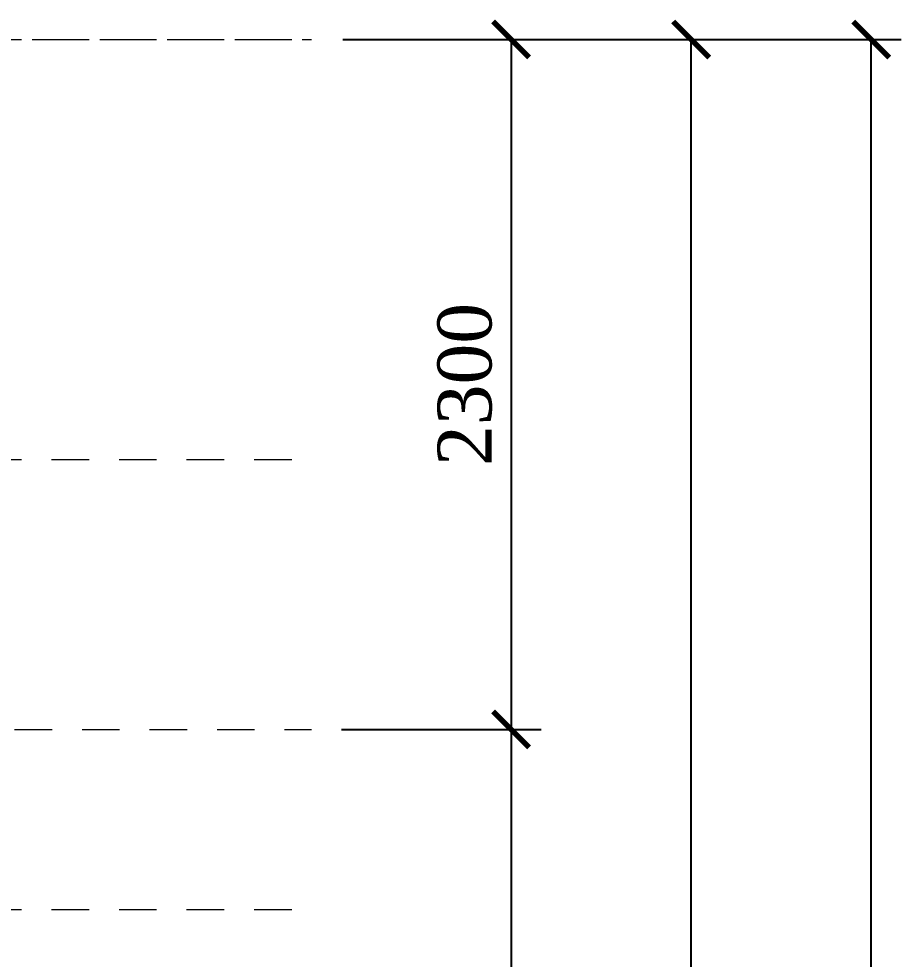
# Model space of a CAD drawing. Header units: millimetres. Extents: x -9564 to 494436, y -140371 to 4257.
# Drawn here: x -1.614 to 1.327, y 123.577 to 126.712 of the extents above; entities that cross this region are included whole.
import ezdxf
from ezdxf.enums import TextEntityAlignment as Align

# ---------------------------------------------------------------- set-up
doc = ezdxf.new("R2010")
doc.units = ezdxf.units.MM
doc.header["$MEASUREMENT"] = 0
doc.linetypes.add('HIDDEN2', pattern=[0.1875, 0.125, -0.0625])
doc.layers.get('DEFPOINTS').update_dxf_attribs({"lineweight": 18})
for name, color, linetype, lineweight in [('AS', 8, 'HIDDEN2', 5), ('DIM', 1, 'Continuous', 5), ('XR-KOP A3_MOZART$0$A-TXTKOP', 3, 'Continuous', 5)]:
    doc.layers.add(name, color=color, linetype=linetype, lineweight=lineweight)
doc.styles.add('HAND', font='ROMAND.SHX', dxfattribs={"width": 0.8, "height": 250})
doc.styles.add('style2', font='times.ttf', dxfattribs={"height": 0.18})
doc.styles.add('XR-KOP A3_MOZART$0$ROMAND', font='romand.shx', dxfattribs={"height": 2, "bigfont": 'bigfont.shx'})
doc.dimstyles.new('ISO-25', dxfattribs={"dimtxt": 0.18, "dimasz": 0.12, "dimexe": 0.1, "dimexo": 0.1, "dimgap": 0.0625, "dimtad": 1, "dimtoh": 1, "dimdec": 0, "dimlfac": 1000, "dimtxsty": 'style2', "dimblk": 'ARCHTICK', "dimcen": 0.15, "dimclrd": 1, "dimclre": 1, "dimclrt": 4, "dimadec": 0, "dimazin": 0, "dimtfac": 1, "dimtdec": 0, "dimtmove": 0, "dimatfit": 3, "dimldrblk": 'OBLIQUE', "dimfxl": 1, "dimarcsym": 0})

# ---------------------------------------------------------------- blocks, each defined once
blk = doc.blocks.new('_ArchTick')
at = {"color": 0, "linetype": 'ByBlock', "const_width": 0.15}
blk.add_lwpolyline([(-0.5, -0.5), (0.5, 0.5)], dxfattribs=at)
blk = doc.blocks.new('*D647')
at = {"layer": 'DEFPOINTS', "color": 0, "transparency": 16777216}
for p in [(222.5192, 168.8724), (222.5142, 166.5724), (223.18, 166.5724)]:
    blk.add_point(p, dxfattribs=at)
at = {"layer": 'DIM', "color": 1, "lineweight": -2, "transparency": 16777216}
for p, q in [((222.6192, 168.8724), (223.28, 168.8724)), ((223.18, 168.8724), (223.18, 166.5724)), ((222.6142, 166.5724), (223.28, 166.5724))]:
    blk.add_line(p, q, dxfattribs=at)
at = {"layer": 'DIM', "color": 1, "lineweight": -2, "transparency": 16777216, "xscale": 0.12, "yscale": 0.12, "zscale": 0.12}
for p, rotation in [((223.18, 168.8724), 90), ((223.18, 166.5724), 270)]:
    blk.add_blockref('_ArchTick', p, dxfattribs=dict(at, rotation=rotation))
at = {"layer": 'DIM', "color": 4, "transparency": 16777216, "insert": (223.0259, 167.7224), "char_height": 0.18, "attachment_point": 5, "rotation": 90, "style": 'style2'}
blk.add_mtext('2300', dxfattribs=at)
blk = doc.blocks.new('_Oblique')
at = {"color": 0, "linetype": 'ByBlock', "lineweight": -2}
blk.add_line((-0.5, -0.5), (0.5, 0.5), dxfattribs=at)
blk = doc.blocks.new('*D648')
at = {"layer": 'DEFPOINTS', "color": 0, "transparency": 16777216}
for p in [(222.5192, 166.5724), (222.5192, 164.3224), (223.18, 164.3224)]:
    blk.add_point(p, dxfattribs=at)
at = {"layer": 'DIM', "color": 1, "lineweight": -2, "transparency": 16777216}
for p, q in [((222.6192, 166.5724), (223.28, 166.5724)), ((223.18, 166.5724), (223.18, 164.3224)), ((222.6192, 164.3224), (223.28, 164.3224))]:
    blk.add_line(p, q, dxfattribs=at)
at = {"layer": 'DIM', "color": 1, "lineweight": -2, "transparency": 16777216, "xscale": 0.12, "yscale": 0.12, "zscale": 0.12}
for p, rotation in [((223.18, 166.5724), 90), ((223.18, 164.3224), 270)]:
    blk.add_blockref('_ArchTick', p, dxfattribs=dict(at, rotation=rotation))
at = {"layer": 'DIM', "color": 4, "transparency": 16777216, "insert": (223.0259, 165.4474), "char_height": 0.18, "attachment_point": 5, "rotation": 90, "style": 'style2'}
blk.add_mtext('2250', dxfattribs=at)
blk = doc.blocks.new('*D654')
at = {"layer": 'DEFPOINTS', "color": 0, "transparency": 16777216}
for p in [(223.18, 168.8724), (223.78, 168.8724), (223.18, 155.7224)]:
    blk.add_point(p, dxfattribs=at)
at = {"layer": 'DIM', "color": 1, "lineweight": -2, "transparency": 16777216}
for p, q in [((223.28, 168.8724), (223.88, 168.8724)), ((223.78, 155.7224), (223.78, 168.8724)), ((223.28, 155.7224), (223.88, 155.7224))]:
    blk.add_line(p, q, dxfattribs=at)
at = {"layer": 'DIM', "color": 1, "lineweight": -2, "transparency": 16777216, "xscale": 0.12, "yscale": 0.12, "zscale": 0.12}
for p, rotation in [((223.78, 168.8724), 90), ((223.78, 155.7224), 270)]:
    blk.add_blockref('_ArchTick', p, dxfattribs=dict(at, rotation=rotation))
at = {"layer": 'DIM', "color": 4, "transparency": 16777216, "insert": (223.6259, 162.2974), "char_height": 0.18, "attachment_point": 5, "rotation": 90, "style": 'style2'}
blk.add_mtext('13150', dxfattribs=at)
blk = doc.blocks.new('*D656')
at = {"layer": 'DEFPOINTS', "color": 0, "transparency": 16777216}
for p in [(223.78, 168.8724), (224.38, 168.8724), (223.78, 151.0724)]:
    blk.add_point(p, dxfattribs=at)
at = {"layer": 'DIM', "color": 1, "lineweight": -2, "transparency": 16777216}
for p, q in [((223.88, 168.8724), (224.48, 168.8724)), ((224.38, 151.0724), (224.38, 168.8724)), ((223.88, 151.0724), (224.48, 151.0724))]:
    blk.add_line(p, q, dxfattribs=at)
at = {"layer": 'DIM', "color": 1, "lineweight": -2, "transparency": 16777216, "xscale": 0.12, "yscale": 0.12, "zscale": 0.12}
for p, rotation in [((224.38, 168.8724), 90), ((224.38, 151.0724), 270)]:
    blk.add_blockref('_ArchTick', p, dxfattribs=dict(at, rotation=rotation))
at = {"layer": 'DIM', "color": 4, "transparency": 16777216, "insert": (224.2256, 159.9724), "char_height": 0.18, "attachment_point": 5, "rotation": 90, "style": 'style2'}
blk.add_mtext('17800', dxfattribs=at)
blk = doc.blocks.new('as1')
at = {"layer": 'AS'}
for p, q in [((137.0131, 168.628), (158.5787, 168.628)), ((139.8733, 168.628), (158.5787, 168.628)), ((137.0131, 167.228), (158.5787, 167.228)), ((136.4396, 166.328), (158.5787, 166.328)), ((137.0131, 165.728), (158.5787, 165.728))]:
    blk.add_line(p, q, dxfattribs=at)
blk = doc.blocks.new('eshes')
at = {"layer": 'DIM'}
for base, p1, p2, picture, middle in [((223.18, 166.5724), (222.5192, 168.8724), (222.5142, 166.5724), '*D647', (223.0259, 167.7224)), ((223.78, 168.8724), (223.18, 155.7224), (223.18, 168.8724), '*D654', (223.6259, 162.2974)), ((224.38, 168.8724), (223.78, 151.0724), (223.78, 168.8724), '*D656', (224.2256, 159.9724)), ((223.18, 164.3224), (222.5192, 166.5724), (222.5192, 164.3224), '*D648', (223.0259, 165.4474))]:
    dim = blk.add_linear_dim(base=base, p1=p1, p2=p2, angle=90, dimstyle='ISO-25', dxfattribs=at)
    dim.commit()
    dim.dimension.update_dxf_attribs({"geometry": picture, "text_midpoint": middle})
blk = doc.blocks.new('A$C2a879c63')
for name, p in [('eshes', (-194.2379, -143.5351)), ('as1', (-130.3025, -143.2907))]:
    blk.add_blockref(name, p)
at = {"color": 4, "style": 'HAND'}
for tag, height, rotation, p in [('DRY.WASHER', 0.054, 0, (11.9366, 24.9122)), ('PATIO', 0.135, 0, (20.9666, 21.5696)), ('GENSET', 0.135, 0, (18.2157, 17.1045)), ('PLANTERBOX', 0.135, 90, (22.169, 13.2959)), ('PLANTERBOX', 0.135, 0, (18.5224, 11.5633)), ('PATIO', 0.135, 0, (400.0395, 10.821)), ('CARPORT', 0.135, 0, (12.157, 9.7744)), ('CARPORT', 0.135, 0, (20.6202, 9.7744))]:
    blk.add_attdef(tag, text='', height=height, rotation=rotation, dxfattribs=at).set_placement(p, align=Align.MIDDLE)
at = {"layer": 'XR-KOP A3_MOZART$0$A-TXTKOP', "style": 'XR-KOP A3_MOZART$0$ROMAND'}
for tag, p in [('1:200', (37.0468, 3.1879)), ('1:100', (79.0468, 3.1879)), ('1:100', (121.0468, 3.1879)), ('1:100', (163.0468, 3.1879)), ('1:100', (205.0468, 3.1879)), ('1:100', (247.0468, 3.1879)), ('1:100', (289.0468, 3.1879)), ('1:100', (331.0468, 3.1879)), ('1:100', (373.0468, 3.1879)), ('1:100', (415.0468, 3.1879)), ('1:100', (457.0468, 3.1879)), ('1:100', (499.0468, 3.1879))]:
    blk.add_attdef(tag, text='', height=0.1296, dxfattribs=at).set_placement(p, align=Align.MIDDLE)

msp = doc.modelspace()

# ---------------------------------------------------------------- block references
msp.add_blockref('A$C2a879c63', (-28.9148, 101.3058))

doc.saveas('drawing.dxf')
